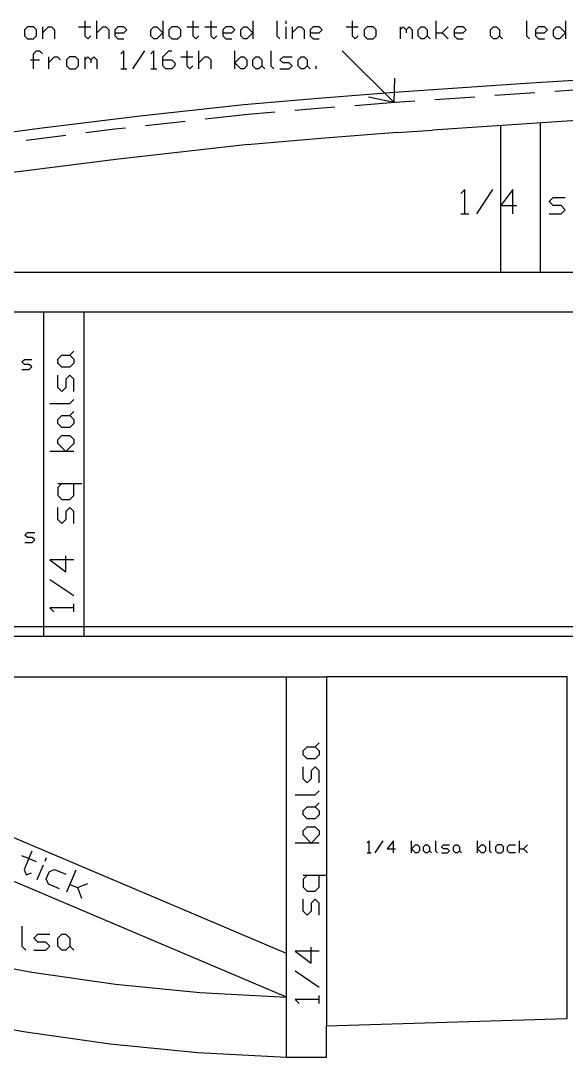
# Model space of a CAD drawing. Extents: x 0 to 102, y 0 to 13.
# Drawn here: x 10.09 to 13.49, y 0.06 to 6.53 of the extents above; entities that cross this region are included whole.
import ezdxf

# ---------------------------------------------------------------- set-up
doc = ezdxf.new("R2010")
doc.units = 0
doc.linetypes.add('HIDDEN', pattern=[0.375, 0.25, -0.125])
doc.layers.get('0').update_dxf_attribs({"color": 9, "linetype": 'CONTINUOUS'})

msp = doc.modelspace()

# ---------------------------------------------------------------- linework, layer by layer
at = {"color": 7, "linetype": 'CONTINUOUS'}
for p, q in [((12.0916, 6.3385), (12.4163, 6.0171)), ((12.4163, 6.0171), (12.4196, 6.1679)), ((12.4163, 6.0171), (12.2556, 6.0499)), ((13.3285, 4.9588), (13.3285, 5.8893)), ((12.4343, 5.829), (12.6552, 5.8447)), ((13.0785, 5.8727), (13.0785, 4.9588)), ((7.0215, 4.9588, 0), (45.6177, 4.9588, 0)), ((48.9036, 4.7089, 0), (7.0215, 4.7089, 0)), ((10.2299, 2.6859), (10.2299, 4.7089)), ((10.4799, 4.7089), (10.4799, 2.6859)), ((21.2446, 2.7479), (7.0215, 2.7479)), ((21.2446, 2.6859), (7.0215, 2.6859)), ((7.0215, 2.4358), (11.9946, 2.4358)), ((11.7446, 0.4383), (7.027, 2.4358)), ((11.7446, 0.7098), (7.6682, 2.4358)), ((11.7446, 0.0628), (11.7446, 2.4358)), ((11.9946, 0.0628), (11.9946, 0.2589)), ((11.7446, 0.0628), (11.9946, 0.0628))]:
    msp.add_line(p, q, dxfattribs=at)
at = {"linetype": 'BYBLOCK', "flags": 128}
for points in [[(10.1285, 6.4143), (10.166, 6.4143), (10.1848, 6.433), (10.1848, 6.4705), (10.166, 6.4893), (10.1285, 6.4893), (10.1098, 6.4705), (10.1098, 6.433), (10.1285, 6.4143)], [(10.2223, 6.4893), (10.2223, 6.4143)], [(10.2223, 6.4518), (10.2598, 6.4893), (10.2785, 6.4893), (10.2973, 6.4705), (10.2973, 6.4143)], [(10.4473, 6.4893), (10.5223, 6.4893)], [(10.4848, 6.5268), (10.4848, 6.433), (10.5035, 6.4143), (10.5223, 6.433)], [(10.5598, 6.4143), (10.5598, 6.5268)], [(10.5598, 6.4518), (10.5973, 6.4893), (10.616, 6.4893), (10.6348, 6.4705), (10.6348, 6.4143)], [(10.6723, 6.4518), (10.7285, 6.4518), (10.7473, 6.4705), (10.7285, 6.4893), (10.691, 6.4893), (10.6723, 6.4705), (10.6723, 6.433), (10.691, 6.4143), (10.7285, 6.4143)], [(10.9723, 6.4518), (10.9348, 6.4143), (10.916, 6.4143), (10.8973, 6.433), (10.8973, 6.4705), (10.916, 6.4893), (10.9348, 6.4893), (10.9723, 6.4518)], [(10.9723, 6.5268), (10.9723, 6.4143)], [(11.0285, 6.4143), (11.066, 6.4143), (11.0848, 6.433), (11.0848, 6.4705), (11.066, 6.4893), (11.0285, 6.4893), (11.0098, 6.4705), (11.0098, 6.433), (11.0285, 6.4143)], [(11.1223, 6.4893), (11.1973, 6.4893)], [(11.1598, 6.5268), (11.1598, 6.433), (11.1785, 6.4143), (11.1973, 6.433)], [(11.2348, 6.4893), (11.3098, 6.4893)], [(11.2723, 6.5268), (11.2723, 6.433), (11.291, 6.4143), (11.3098, 6.433)], [(11.3473, 6.4518), (11.4035, 6.4518), (11.4223, 6.4705), (11.4035, 6.4893), (11.366, 6.4893), (11.3473, 6.4705), (11.3473, 6.433), (11.366, 6.4143), (11.4035, 6.4143)], [(11.5348, 6.4518), (11.4973, 6.4143), (11.4785, 6.4143), (11.4598, 6.433), (11.4598, 6.4705), (11.4785, 6.4893), (11.4973, 6.4893), (11.5348, 6.4518)], [(11.5348, 6.5268), (11.5348, 6.4143)], [(11.6848, 6.5268), (11.6848, 6.433), (11.7035, 6.4143)], [(11.741, 6.508), (11.741, 6.5268)], [(11.741, 6.4143), (11.741, 6.4893)], [(11.7785, 6.4893), (11.7785, 6.4143)], [(11.7785, 6.4518), (11.816, 6.4893), (11.8348, 6.4893), (11.8535, 6.4705), (11.8535, 6.4143)], [(11.891, 6.4518), (11.9473, 6.4518), (11.966, 6.4705), (11.9473, 6.4893), (11.9098, 6.4893), (11.891, 6.4705), (11.891, 6.433), (11.9098, 6.4143), (11.9473, 6.4143)], [(12.116, 6.4893), (12.191, 6.4893)], [(12.1535, 6.5268), (12.1535, 6.433), (12.1723, 6.4143), (12.191, 6.433)], [(12.2473, 6.4143), (12.2848, 6.4143), (12.3035, 6.433), (12.3035, 6.4705), (12.2848, 6.4893), (12.2473, 6.4893), (12.2285, 6.4705), (12.2285, 6.433), (12.2473, 6.4143)], [(12.4535, 6.4893), (12.4535, 6.4143)], [(12.4535, 6.4705), (12.4723, 6.4893), (12.491, 6.4705), (12.491, 6.4518)], [(12.491, 6.4705), (12.5098, 6.4893), (12.5285, 6.4705), (12.5285, 6.4143)], [(12.6223, 6.433), (12.6035, 6.4143), (12.5848, 6.4143), (12.566, 6.433), (12.566, 6.4705), (12.5848, 6.4893), (12.6035, 6.4893), (12.6223, 6.4705), (12.6223, 6.433), (12.641, 6.4143)], [(12.6785, 6.4143), (12.6785, 6.5268)], [(12.6785, 6.4518), (12.716, 6.4518), (12.7535, 6.4893)], [(12.791, 6.4518), (12.8473, 6.4518), (12.866, 6.4705), (12.8473, 6.4893), (12.8098, 6.4893), (12.791, 6.4705), (12.791, 6.433), (12.8098, 6.4143), (12.8473, 6.4143)], [(13.0723, 6.433), (13.0535, 6.4143), (13.0348, 6.4143), (13.016, 6.433), (13.016, 6.4705), (13.0348, 6.4893), (13.0535, 6.4893), (13.0723, 6.4705), (13.0723, 6.433), (13.091, 6.4143)], [(13.241, 6.5268), (13.241, 6.433), (13.2598, 6.4143)], [(13.2973, 6.4518), (13.3535, 6.4518), (13.3723, 6.4705), (13.3535, 6.4893), (13.316, 6.4893), (13.2973, 6.4705), (13.2973, 6.433), (13.316, 6.4143), (13.3535, 6.4143)], [(13.4848, 6.4518), (13.4473, 6.4143), (13.4285, 6.4143), (13.4098, 6.433), (13.4098, 6.4705), (13.4285, 6.4893), (13.4473, 6.4893), (13.4848, 6.4518)], [(13.4848, 6.5268), (13.4848, 6.4143)], [(12.716, 6.4518), (12.7535, 6.4143)], [(10.166, 6.2268), (10.166, 6.3205), (10.1848, 6.3393), (10.2035, 6.3393), (10.2223, 6.3205)], [(10.7285, 6.2268), (10.7285, 6.3393), (10.7098, 6.3205)], [(10.7848, 6.2268), (10.8598, 6.3393)], [(10.916, 6.2268), (10.916, 6.3393), (10.8973, 6.3205)], [(10.9723, 6.283), (11.0285, 6.283), (11.0473, 6.2643), (11.0473, 6.2455), (11.0285, 6.2268), (10.991, 6.2268), (10.9723, 6.2455), (10.9723, 6.3018), (11.0098, 6.3393), (11.0285, 6.3393)], [(11.1223, 6.3393), (11.1223, 6.2455), (11.141, 6.2268), (11.1598, 6.2455)], [(11.1973, 6.2268), (11.1973, 6.3393)], [(11.4223, 6.2268), (11.4223, 6.3393)], [(11.6473, 6.3393), (11.6473, 6.2455), (11.666, 6.2268)], [(10.1473, 6.283), (10.2035, 6.283)], [(10.2598, 6.3018), (10.2598, 6.2268)], [(10.2598, 6.2643), (10.2973, 6.3018), (10.316, 6.3018), (10.3348, 6.283)], [(10.391, 6.2268), (10.4285, 6.2268), (10.4473, 6.2455), (10.4473, 6.283), (10.4285, 6.3018), (10.391, 6.3018), (10.3723, 6.283), (10.3723, 6.2455), (10.391, 6.2268)], [(10.4848, 6.3018), (10.4848, 6.2268)], [(10.4848, 6.283), (10.5035, 6.3018), (10.5223, 6.283), (10.5223, 6.2643)], [(10.5223, 6.283), (10.541, 6.3018), (10.5598, 6.283), (10.5598, 6.2268)], [(11.0848, 6.3018), (11.1598, 6.3018)], [(11.1973, 6.2643), (11.2348, 6.3018), (11.2535, 6.3018), (11.2723, 6.283), (11.2723, 6.2268)], [(11.4223, 6.2643), (11.4598, 6.3018), (11.4785, 6.3018), (11.4973, 6.283), (11.4973, 6.2455), (11.4785, 6.2268), (11.4598, 6.2268), (11.4223, 6.2643)], [(11.591, 6.2455), (11.5723, 6.2268), (11.5535, 6.2268), (11.5348, 6.2455), (11.5348, 6.283), (11.5535, 6.3018), (11.5723, 6.3018), (11.591, 6.283), (11.591, 6.2455), (11.6098, 6.2268)], [(11.7035, 6.2268), (11.7598, 6.2268), (11.7785, 6.2455), (11.7598, 6.2643), (11.7223, 6.2643), (11.7035, 6.283), (11.7223, 6.3018), (11.7785, 6.3018)], [(11.8723, 6.2455), (11.8535, 6.2268), (11.8348, 6.2268), (11.816, 6.2455), (11.816, 6.283), (11.8348, 6.3018), (11.8535, 6.3018), (11.8723, 6.283), (11.8723, 6.2455), (11.891, 6.2268)], [(10.7098, 6.2268), (10.7473, 6.2268)], [(10.8973, 6.2268), (10.9348, 6.2268)], [(11.9285, 6.2268), (11.9285, 6.2455)], [(12.8572, 5.3235), (12.8572, 5.4735), (12.8322, 5.4485)], [(12.9322, 5.3235), (13.0322, 5.4735)], [(13.1572, 5.3235), (13.1572, 5.4735), (13.0822, 5.3735), (13.1822, 5.3735)], [(13.3822, 5.3235), (13.4572, 5.3235), (13.4822, 5.3485), (13.4572, 5.3735), (13.4072, 5.3735), (13.3822, 5.3985), (13.4072, 5.4235), (13.4822, 5.4235)], [(12.8322, 5.3235), (12.8822, 5.3235)], [(10.392, 4.4405), (10.417, 4.4155), (10.417, 4.3905), (10.392, 4.3655), (10.342, 4.3655), (10.317, 4.3905), (10.317, 4.4155), (10.342, 4.4405), (10.392, 4.4405), (10.417, 4.4655)], [(10.0932, 4.3527), (10.139, 4.3527), (10.1543, 4.368), (10.139, 4.3833), (10.1085, 4.3833), (10.0932, 4.3986), (10.1085, 4.4139), (10.1543, 4.4139)], [(10.417, 4.2155), (10.417, 4.2905), (10.392, 4.3155), (10.367, 4.2905), (10.367, 4.2405), (10.342, 4.2155), (10.317, 4.2405), (10.317, 4.3155)], [(10.267, 4.1405), (10.392, 4.1405), (10.417, 4.1655)], [(10.392, 4.0655), (10.417, 4.0405), (10.417, 4.0155), (10.392, 3.9905), (10.342, 3.9905), (10.317, 4.0155), (10.317, 4.0405), (10.342, 4.0655), (10.392, 4.0655), (10.417, 4.0905)], [(10.367, 3.8405), (10.317, 3.8905), (10.317, 3.9155), (10.342, 3.9405), (10.392, 3.9405), (10.417, 3.9155), (10.417, 3.8905), (10.367, 3.8405)], [(10.417, 3.8405), (10.267, 3.8405)], [(10.342, 3.6405), (10.317, 3.6155), (10.317, 3.5655), (10.342, 3.5405), (10.392, 3.5405), (10.417, 3.5655), (10.417, 3.6405)], [(10.317, 3.6405), (10.467, 3.6405)], [(10.417, 3.3905), (10.417, 3.4655), (10.392, 3.4905), (10.367, 3.4655), (10.367, 3.4155), (10.342, 3.3905), (10.317, 3.4155), (10.317, 3.4905)], [(10.1122, 3.2735), (10.1581, 3.2735), (10.1733, 3.2888), (10.1581, 3.3041), (10.1275, 3.3041), (10.1122, 3.3193), (10.1275, 3.3346), (10.1733, 3.3346)], [(10.417, 3.1655), (10.267, 3.1655), (10.367, 3.0905), (10.367, 3.1905)], [(10.417, 2.9405), (10.267, 3.0405)], [(10.417, 2.8655), (10.267, 2.8655), (10.292, 2.8405)], [(10.417, 2.8405), (10.417, 2.8905)], [(11.9227, 1.9989), (11.9477, 1.9739), (11.9477, 1.9489), (11.9227, 1.9239), (11.8727, 1.9239), (11.8477, 1.9489), (11.8477, 1.9739), (11.8727, 1.9989), (11.9227, 1.9989), (11.9477, 2.0239)], [(11.9477, 1.7739), (11.9477, 1.8489), (11.9227, 1.8739), (11.8977, 1.8489), (11.8977, 1.7989), (11.8727, 1.7739), (11.8477, 1.7989), (11.8477, 1.8739)], [(11.7977, 1.6989), (11.9227, 1.6989), (11.9477, 1.7239)], [(11.9227, 1.6239), (11.9477, 1.5989), (11.9477, 1.5739), (11.9227, 1.5489), (11.8727, 1.5489), (11.8477, 1.5739), (11.8477, 1.5989), (11.8727, 1.6239), (11.9227, 1.6239), (11.9477, 1.6489)], [(11.8977, 1.3989), (11.8477, 1.4489), (11.8477, 1.4739), (11.8727, 1.4989), (11.9227, 1.4989), (11.9477, 1.4739), (11.9477, 1.4489), (11.8977, 1.3989)], [(11.9477, 1.3989), (11.7977, 1.3989)], [(12.2607, 1.337), (12.2607, 1.412), (12.2482, 1.3995)], [(12.2982, 1.337), (12.3482, 1.412)], [(12.4107, 1.337), (12.4107, 1.412), (12.3732, 1.362), (12.4232, 1.362)], [(12.5232, 1.337), (12.5232, 1.412)], [(12.5232, 1.362), (12.5482, 1.387), (12.5607, 1.387), (12.5732, 1.3745), (12.5732, 1.3495), (12.5607, 1.337), (12.5482, 1.337), (12.5232, 1.362)], [(12.6357, 1.3495), (12.6232, 1.337), (12.6107, 1.337), (12.5982, 1.3495), (12.5982, 1.3745), (12.6107, 1.387), (12.6232, 1.387), (12.6357, 1.3745), (12.6357, 1.3495), (12.6482, 1.337)], [(12.6732, 1.412), (12.6732, 1.3495), (12.6857, 1.337)], [(12.7107, 1.337), (12.7482, 1.337), (12.7607, 1.3495), (12.7482, 1.362), (12.7232, 1.362), (12.7107, 1.3745), (12.7232, 1.387), (12.7607, 1.387)], [(12.8232, 1.3495), (12.8107, 1.337), (12.7982, 1.337), (12.7857, 1.3495), (12.7857, 1.3745), (12.7982, 1.387), (12.8107, 1.387), (12.8232, 1.3745), (12.8232, 1.3495), (12.8357, 1.337)], [(12.9357, 1.337), (12.9357, 1.412)], [(12.9357, 1.362), (12.9607, 1.387), (12.9732, 1.387), (12.9857, 1.3745), (12.9857, 1.3495), (12.9732, 1.337), (12.9607, 1.337), (12.9357, 1.362)], [(13.0107, 1.412), (13.0107, 1.3495), (13.0232, 1.337)], [(13.0607, 1.337), (13.0857, 1.337), (13.0982, 1.3495), (13.0982, 1.3745), (13.0857, 1.387), (13.0607, 1.387), (13.0482, 1.3745), (13.0482, 1.3495), (13.0607, 1.337)], [(13.1732, 1.337), (13.1357, 1.337), (13.1232, 1.3495), (13.1232, 1.3745), (13.1357, 1.387), (13.1732, 1.387)], [(13.1982, 1.337), (13.1982, 1.412)], [(13.1982, 1.362), (13.2232, 1.362), (13.2482, 1.387)], [(13.2232, 1.362), (13.2482, 1.337)], [(10.0899, 1.3217), (10.1821, 1.2829)], [(10.1554, 1.3484), (10.1069, 1.2332), (10.1202, 1.2005), (10.153, 1.2138)], [(10.2379, 1.2866), (10.2475, 1.3096)], [(12.2482, 1.337), (12.2732, 1.337)], [(10.1894, 1.1714), (10.2282, 1.2636)], [(10.3276, 1.1132), (10.2585, 1.1423), (10.2452, 1.175), (10.2646, 1.2211), (10.2973, 1.2345), (10.3664, 1.2054)], [(10.3737, 1.0938), (10.4319, 1.2321)], [(11.8727, 1.1989), (11.8477, 1.1739), (11.8477, 1.1239), (11.8727, 1.0989), (11.9227, 1.0989), (11.9477, 1.1239), (11.9477, 1.1989)], [(11.8477, 1.1989), (11.9977, 1.1989)], [(10.3931, 1.1399), (10.4392, 1.1205), (10.5047, 1.1472)], [(10.4392, 1.1205), (10.4659, 1.055)], [(11.9477, 0.9489), (11.9477, 1.0239), (11.9227, 1.0489), (11.8977, 1.0239), (11.8977, 0.9739), (11.8727, 0.9489), (11.8477, 0.9739), (11.8477, 1.0489)], [(10.0925, 0.8804), (10.0925, 0.7554), (10.1175, 0.7304)], [(10.1675, 0.7304), (10.2425, 0.7304), (10.2675, 0.7554), (10.2425, 0.7804), (10.1925, 0.7804), (10.1675, 0.8054), (10.1925, 0.8304), (10.2675, 0.8304)], [(10.3925, 0.7554), (10.3675, 0.7304), (10.3425, 0.7304), (10.3175, 0.7554), (10.3175, 0.8054), (10.3425, 0.8304), (10.3675, 0.8304), (10.3925, 0.8054), (10.3925, 0.7554), (10.4175, 0.7304)], [(11.9477, 0.7239), (11.7977, 0.7239), (11.8977, 0.6489), (11.8977, 0.7489)], [(11.9477, 0.4989), (11.7977, 0.5989)], [(11.9477, 0.4239), (11.7977, 0.4239), (11.8227, 0.3989)], [(11.9477, 0.3989), (11.9477, 0.4489)]]:
    msp.add_lwpolyline(points, dxfattribs=at)
at = {"color": 7, "linetype": 'CONTINUOUS', "flags": 128}
for points in [[(20.2886, 6.3627), (19.3804, 6.3576), (18.4752, 6.3457), (17.5753, 6.3271), (16.683, 6.3018), (15.8007, 6.2699), (14.9305, 6.2315), (14.0747, 6.1867), (13.2355, 6.1355), (12.4152, 6.0782)], [(12.4152, 6.0782), (11.9414, 6.0418), (11.4778, 6.0027)], [(20.2905, 6.1127), (18.8817, 6.102), (17.5191, 6.0758), (16.2092, 6.0357), (14.9586, 5.9828), (13.7726, 5.9187), (12.6552, 5.8447)], [(11.4778, 6.0027), (10.8308, 5.9315), (10.2029, 5.8554), (9.5951, 5.7746), (9.0088, 5.6893), (8.4451, 5.5996), (7.905, 5.5057)], [(12.4343, 5.829), (11.9577, 5.7923), (11.4988, 5.7536)], [(11.5055, 5.7542), (10.6958, 5.664), (9.9363, 5.5687), (9.2255, 5.469), (8.5635, 5.3658), (7.9476, 5.2594)], [(7.7061, 1.2798), (8.1767, 1.1), (8.6529, 0.9428), (9.1425, 0.8054), (9.6441, 0.6885), (10.1559, 0.5929), (10.6762, 0.519), (11.2032, 0.4676), (11.7446, 0.4383)], [(7.5612, 0.9337), (8.0436, 0.7497), (8.5397, 0.5861), (9.0493, 0.4433), (9.571, 0.3219), (10.103, 0.2226), (10.6435, 0.146), (11.1909, 0.0926), (11.7446, 0.0628)]]:
    msp.add_lwpolyline(points, dxfattribs=at)
at = {"color": 7, "linetype": 'HIDDEN', "flags": 128}
for points in [[(20.0386, 6.2983), (18.6384, 6.2869), (17.2815, 6.2595), (15.9755, 6.2173), (14.7266, 6.1616), (13.54, 6.0941), (12.4194, 6.0159)], [(12.4199, 6.0159), (11.9426, 5.9792), (11.483, 5.9404)], [(11.4847, 5.9406), (10.6738, 5.8502), (9.9116, 5.7546), (9.198, 5.6545), (8.5331, 5.5508), (7.9157, 5.4441)]]:
    msp.add_lwpolyline(points, dxfattribs=at)
at = {"color": 7, "linetype": 'CONTINUOUS', "flags": 128}
msp.add_lwpolyline([(11.9946, 2.4358), (11.9946, 0.2589), (13.4946, 0.3052), (13.4946, 2.4358)], close=True, dxfattribs=at)

doc.saveas('drawing.dxf')
